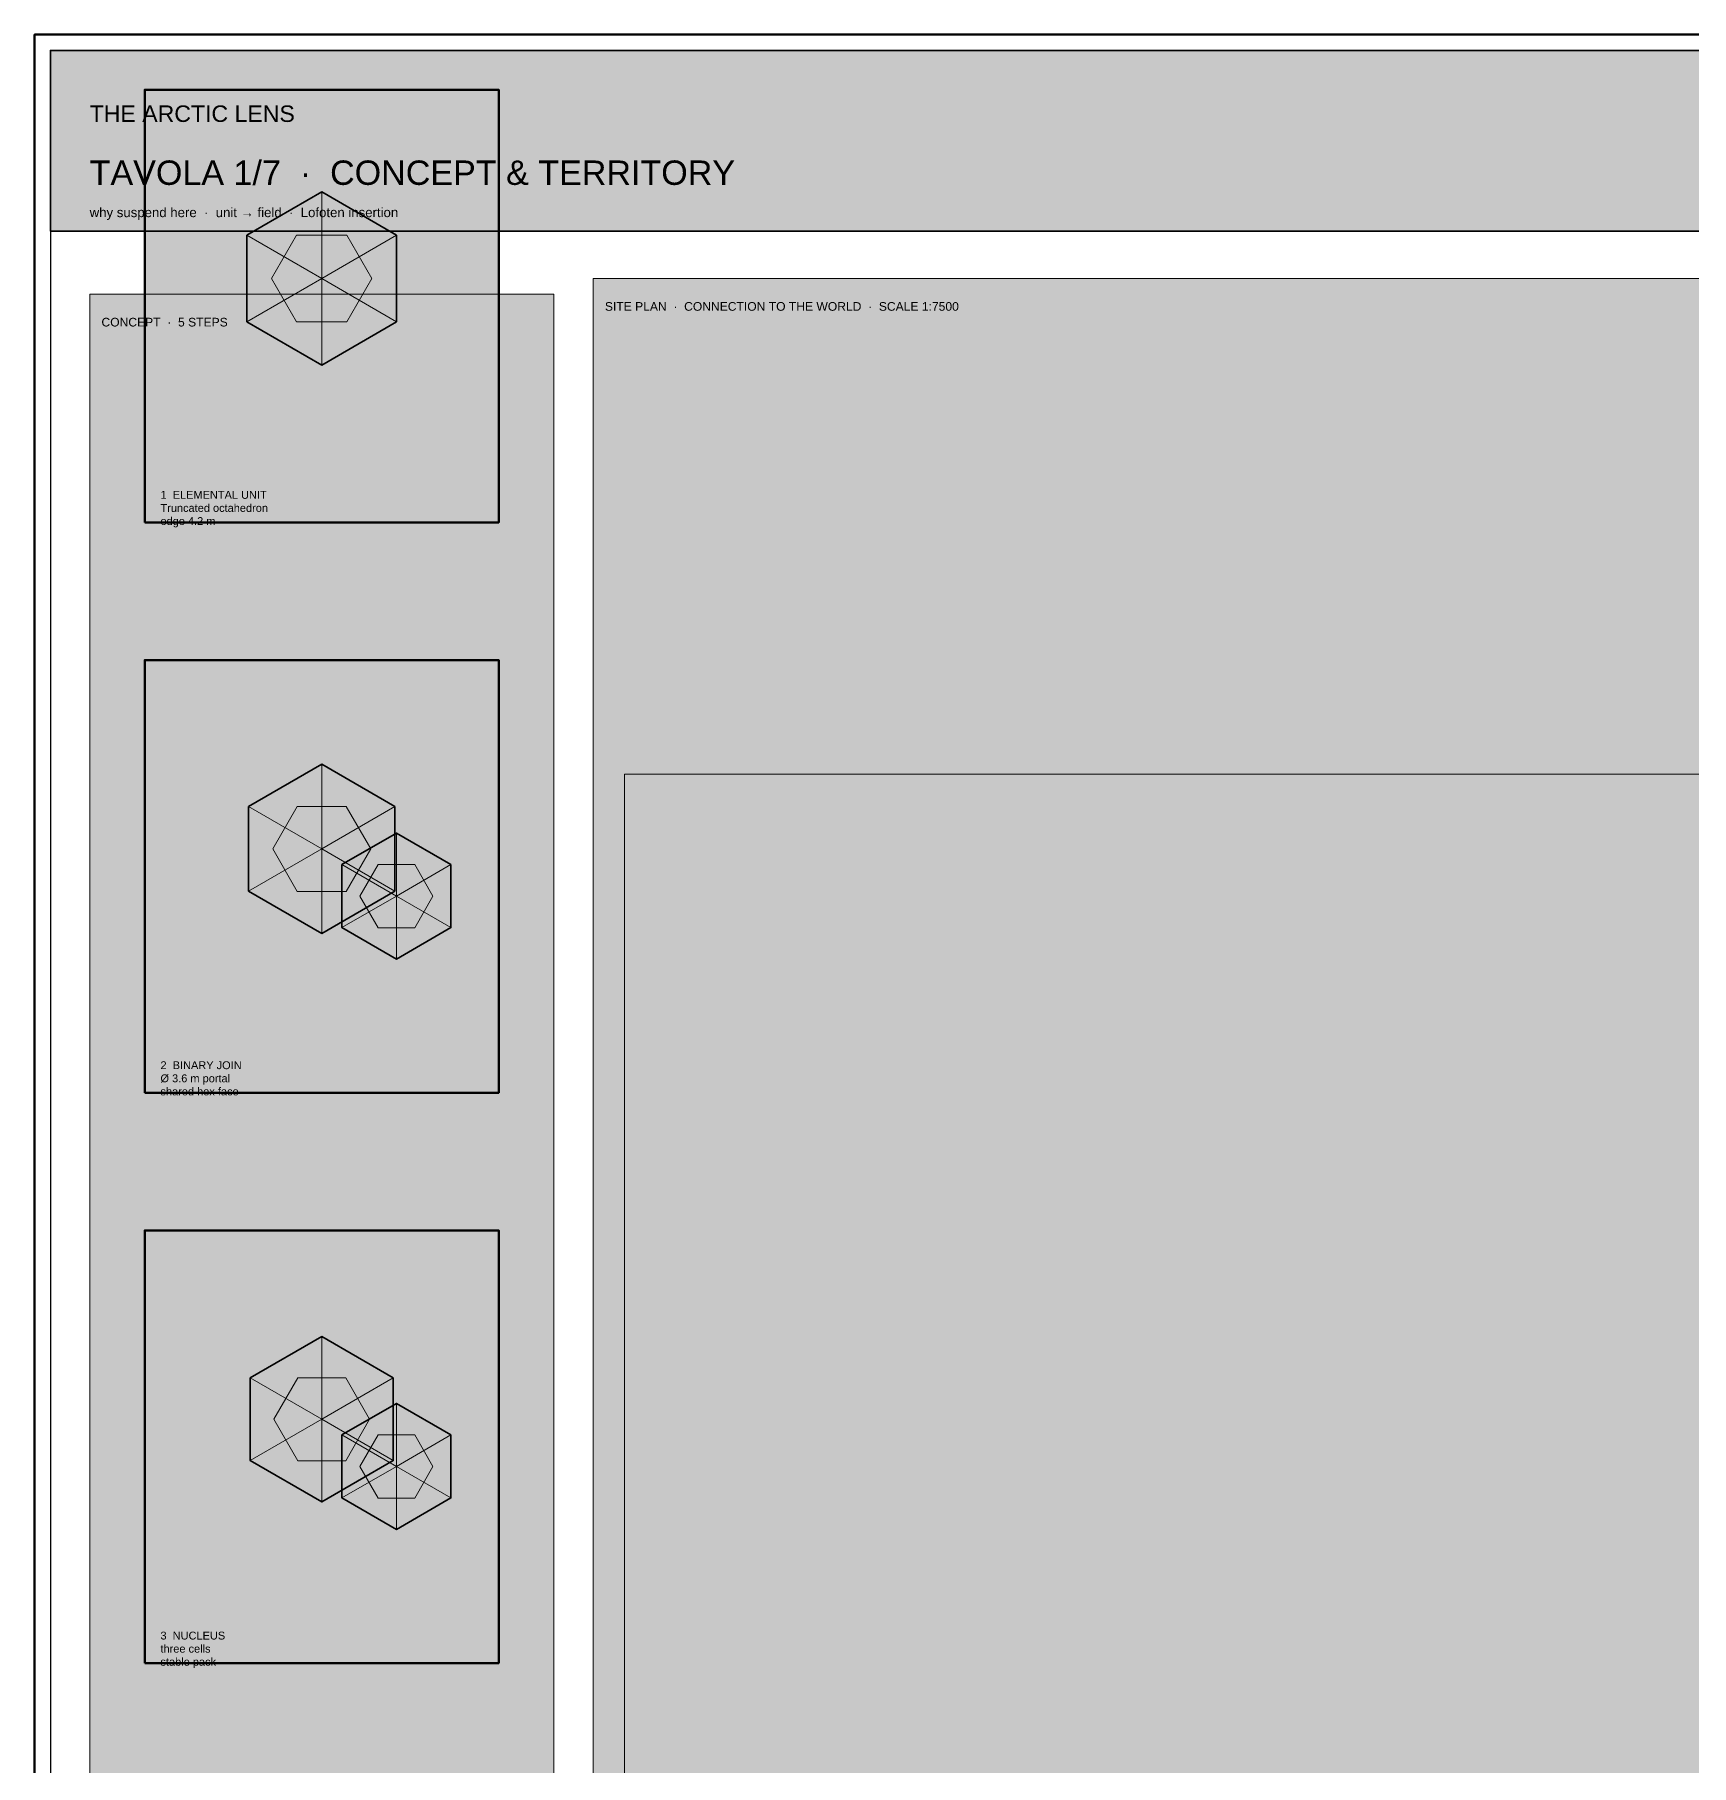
# Model space of a CAD drawing. Header units: millimetres. Extents: x 0 to 4200, y -1100 to 900.
# Drawn here: x 0 to 421.3, y 460 to 900 of the extents above; entities that cross this region are included whole.
import ezdxf

# ---------------------------------------------------------------- set-up
doc = ezdxf.new("R2010")
doc.units = ezdxf.units.MM
for name, color, linetype, lineweight, true_color in [('A-ANNO', 7, 'Continuous', 18, 0x20242a), ('A-HATCH', 7, 'Continuous', 9, 0xb4bac0), ('A-RENDER', 7, 'Continuous', 0, 0x20242a), ('A-SHEET', 7, 'Continuous', 50, 0x142030), ('A-TITL', 7, 'Continuous', 35, 0x142030), ('A-WALL', 7, 'Continuous', 40, 0x20242a), ('G-GRID', 7, 'Continuous', 9, 0xd2d6da)]:
    doc.layers.add(name, color=color, linetype=linetype, lineweight=lineweight, true_color=true_color)
doc.styles.add('ANNO', font='Arial.ttf')
doc.styles.add('TITLE', font='Arial.ttf')
picture_1 = doc.add_image_def('image1.png', size_in_pixel=(4465, 2551))

msp = doc.modelspace()

# ---------------------------------------------------------------- hatches: boundary and pattern name
at = {"layer": 'A-HATCH', "true_color": 0x142030}
h = msp.add_hatch(color=7, dxfattribs=at)
h.dxf.hatch_style = 1
h.paths.add_polyline_path([(4, 850), (896, 850), (896, 896), (4, 896)])
at = {"layer": 'A-HATCH', "true_color": 0xffffff}
h = msp.add_hatch(color=7, dxfattribs=at)
h.dxf.hatch_style = 1
h.paths.add_polyline_path([(28, 776), (118, 776), (118, 886), (28, 886)])
at = {"layer": 'A-HATCH', "true_color": 0xfcfdfe}
h = msp.add_hatch(color=7, dxfattribs=at)
h.dxf.hatch_style = 1
h.paths.add_polyline_path([(142, 416), (662, 416), (662, 838), (142, 838)])
h = msp.add_hatch(color=7, dxfattribs=at)
h.dxf.hatch_style = 1
h.paths.add_polyline_path([(14, 44), (132, 44), (132, 834), (14, 834)])
at = {"layer": 'A-HATCH', "true_color": 0xffffff}
h = msp.add_hatch(color=7, dxfattribs=at)
h.dxf.hatch_style = 1
h.paths.add_polyline_path([(28, 631), (118, 631), (118, 741), (28, 741)])
h = msp.add_hatch(color=7, dxfattribs=at)
h.dxf.hatch_style = 1
h.paths.add_polyline_path([(28, 486), (118, 486), (118, 596), (28, 596)])

# ---------------------------------------------------------------- linework, layer by layer
at = {"layer": 'A-SHEET', "lineweight": 70, "true_color": 0x142030}
msp.add_lwpolyline([(0, 0), (900, 0), (900, 900), (0, 900)], close=True, dxfattribs=at)
at = {"layer": 'A-SHEET', "lineweight": 25, "true_color": 0x142030}
msp.add_lwpolyline([(4, 4), (896, 4), (896, 896), (4, 896)], close=True, dxfattribs=at)
at = {"layer": 'A-SHEET', "true_color": 0xb4bac0}
for points in [[(28, 776), (118, 776), (118, 886), (28, 886)], [(28, 631), (118, 631), (118, 741), (28, 741)], [(28, 486), (118, 486), (118, 596), (28, 596)]]:
    msp.add_lwpolyline(points, close=True, dxfattribs=at)
at = {"layer": 'A-SHEET', "lineweight": 13, "true_color": 0xb4bac0}
for points in [[(142, 416), (662, 416), (662, 838), (142, 838)], [(14, 44), (132, 44), (132, 834), (14, 834)]]:
    msp.add_lwpolyline(points, close=True, dxfattribs=at)
at = {"layer": 'A-TITL'}
msp.add_lwpolyline([(4, 850), (896, 850), (896, 896), (4, 896)], close=True, dxfattribs=at)
at = {"layer": 'A-WALL', "lineweight": 35, "true_color": 0x20242a}
for points in [[(92.05, 849), (73, 860), (53.95, 849), (53.95, 827), (73, 816), (92.05, 827)], [(91.62, 703.75), (73, 714.5), (54.38, 703.75), (54.38, 682.25), (73, 671.5), (91.62, 682.25)], [(105.86, 689), (92, 697), (78.14, 689), (78.14, 673), (92, 665), (105.86, 673)], [(91.19, 558.5), (73, 569), (54.81, 558.5), (54.81, 537.5), (73, 527), (91.19, 537.5)], [(105.86, 544), (92, 552), (78.14, 544), (78.14, 528), (92, 520), (105.86, 528)]]:
    msp.add_lwpolyline(points, close=True, dxfattribs=at)
at = {"layer": 'A-WALL', "lineweight": 18, "true_color": 0x5a626c}
for points in [[(85.76, 838), (79.38, 849.05), (66.62, 849.05), (60.24, 838), (66.62, 826.95), (79.38, 826.95)], [(85.47, 693), (79.23, 703.8), (66.77, 703.8), (60.53, 693), (66.77, 682.2), (79.23, 682.2)], [(101.28, 681), (96.64, 689.04), (87.36, 689.04), (82.72, 681), (87.36, 672.96), (96.64, 672.96)], [(85.18, 548), (79.09, 558.55), (66.91, 558.55), (60.82, 548), (66.91, 537.45), (79.09, 537.45)], [(101.28, 536), (96.64, 544.04), (87.36, 544.04), (82.72, 536), (87.36, 527.96), (96.64, 527.96)]]:
    msp.add_lwpolyline(points, close=True, dxfattribs=at)
at = {"layer": 'G-GRID', "lineweight": 9, "true_color": 0xc8cdd2}
for p, q in [((73, 860), (73, 838)), ((53.95, 849), (73, 838)), ((92.05, 849), (73, 838)), ((53.95, 827), (73, 838)), ((73, 816), (73, 838)), ((92.05, 827), (73, 838)), ((73, 714.5), (73, 693)), ((54.38, 703.75), (73, 693)), ((91.62, 703.75), (73, 693)), ((92, 697), (92, 681)), ((54.38, 682.25), (73, 693)), ((73, 671.5), (73, 693)), ((91.62, 682.25), (73, 693)), ((78.14, 689), (92, 681)), ((105.86, 689), (92, 681)), ((78.14, 673), (92, 681)), ((92, 665), (92, 681)), ((105.86, 673), (92, 681)), ((73, 569), (73, 548)), ((54.81, 558.5), (73, 548)), ((91.19, 558.5), (73, 548)), ((92, 552), (92, 536)), ((54.81, 537.5), (73, 548)), ((73, 527), (73, 548)), ((91.19, 537.5), (73, 548)), ((78.14, 544), (92, 536)), ((105.86, 544), (92, 536)), ((78.14, 528), (92, 536)), ((92, 520), (92, 536)), ((105.86, 528), (92, 536))]:
    msp.add_line(p, q, dxfattribs=at)

# ---------------------------------------------------------------- texts
at = {"layer": 'A-ANNO', "color": 7, "true_color": 0x142030, "char_height": 2.2, "attachment_point": 1, "style": 'TITLE'}
for s, insert, width in [('SITE PLAN  ·  CONNECTION TO THE WORLD  ·  SCALE 1:7500', (145, 832), 514), ('CONCEPT  ·  5 STEPS', (17, 828), 112)]:
    msp.add_mtext(s, dxfattribs=dict(at, insert=insert, width=width))
at = {"layer": 'A-ANNO', "color": 7, "true_color": 0x20242a, "char_height": 2, "width": 82, "attachment_point": 1, "style": 'ANNO'}
for s, insert in [('1  ELEMENTAL UNIT\\PTruncated octahedron\\Pedge 4.2 m', (32, 784)), ('2  BINARY JOIN\\PØ 3.6 m portal\\Pshared hex face', (32, 639)), ('3  NUCLEUS\\Pthree cells\\Pstable pack', (32, 494))]:
    msp.add_mtext(s, dxfattribs=dict(at, insert=insert))
at = {"layer": 'A-TITL', "color": 7, "true_color": 0xffffff, "attachment_point": 1, "style": 'TITLE'}
for s, insert, char_height, width in [('THE ARCTIC LENS', (14, 882), 4.2, 200), ('TAVOLA 1/7  ·  CONCEPT & TERRITORY', (14, 868), 6.2, 620)]:
    msp.add_mtext(s, dxfattribs=dict(at, insert=insert, char_height=char_height, width=width))
at = {"layer": 'A-TITL', "color": 7, "true_color": 0xc8d2dc, "insert": (14, 856), "char_height": 2.4, "width": 700, "attachment_point": 1, "style": 'ANNO'}
msp.add_mtext('why suspend here  ·  unit → field  ·  Lofoten insertion', dxfattribs=at)

# ---------------------------------------------------------------- pictures from other files: only their frames are drawn
at = {"layer": 'A-RENDER'}
image = msp.add_image(picture_1, insert=(150, 424), size_in_units=(504, 288), dxfattribs=at)

doc.saveas('drawing.dxf')
